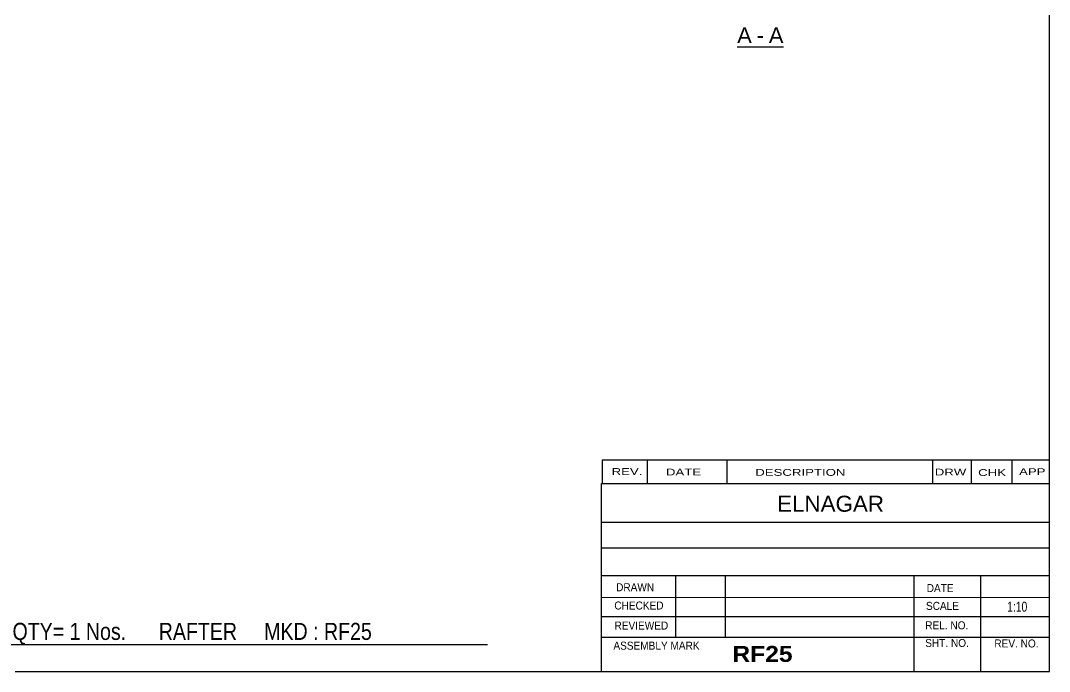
# Model space of a CAD drawing. Header units: millimetres. Extents: x -77 to 325, y -171 to 106.
# Drawn here: x 123.9 to 325.2, y -170.6 to -43.3 of the extents above; entities that cross this region are included whole.
import ezdxf

# ---------------------------------------------------------------- set-up
doc = ezdxf.new("R2010")
doc.units = ezdxf.units.MM
doc.styles.add('Arial', font='ARIAL.TTF', dxfattribs={"height": 0.2})
doc.styles.add('Arial Bold', font='ARIALBD.TTF', dxfattribs={"height": 0.2})
doc.styles.add('Arial Narrow', font='ARIALN.TTF', dxfattribs={"height": 0.2})

# ---------------------------------------------------------------- blocks, each defined once
blk = doc.blocks.new('Unknown-627311343-1210')
at = {"color": 5, "linetype": 'Continuous'}
for p, q in [((325.15, -170.63), (325.15, 106.37)), ((-74.85, -170.63), (325.15, -170.63))]:
    blk.add_line(p, q, dxfattribs=at)
blk = doc.blocks.new('Unknown-627311343-12 - 1577')
at = {"color": 7, "linetype": 'Continuous'}
blk.add_line((264.08, -48.5), (273.11, -48.5), dxfattribs=at)
at = {"color": 0, "linetype": 'Continuous'}
blk.add_wipeout([(266.93, -47.75), (266.93, -44.55), (264.08, -44.55), (264.08, -47.75)], dxfattribs=at)
blk.add_wipeout([(269.31, -47.75), (269.31, -44.55), (267.89, -44.55), (267.89, -47.75)], dxfattribs=at)
at = {"color": 96, "linetype": 'Continuous', "style": 'Arial'}
for s, p in [('A', (264.08, -47.75)), ('-', (267.89, -47.75))]:
    blk.add_text(s, height=3.06, dxfattribs=at).set_placement(p)
at = {"color": 0, "linetype": 'Continuous'}
blk.add_wipeout([(273.11, -47.75), (273.11, -44.55), (270.27, -44.55), (270.27, -47.75)], dxfattribs=at)
at = {"color": 96, "linetype": 'Continuous', "style": 'Arial'}
blk.add_text('A', height=3.06, dxfattribs=at).set_placement((270.27, -47.75))
blk = doc.blocks.new('CBS_CALLOFF-627311343-3813')
at = {"color": 7, "linetype": 'Continuous'}
blk.add_line((99.03, -165.36), (215.26, -165.38), dxfattribs=at)
at = {"color": 3, "linetype": 'Continuous', "style": 'Arial Narrow'}
blk.add_text('QTY= 1 Nos.      RAFTER     MKD : RF25', height=3.3405, dxfattribs=at).set_placement((122.32, -164.47))
blk = doc.blocks.new('CBS_NAME_BLOG-627311343-3814')
at = {"color": 7, "linetype": 'Continuous'}
for p, q in [((237.56, -133.87), (325.08, -133.87)), ((237.56, -170.58), (237.56, -133.88)), ((237.56, -141.41), (325.08, -141.41)), ((237.63, -146.47), (325.15, -146.47)), ((237.56, -151.84), (325.08, -151.84)), ((252.08, -163.94), (252.08, -151.84)), ((261.77, -163.92), (261.77, -151.85)), ((298.68, -170.58), (298.68, -151.85)), ((311.73, -170.58), (311.73, -151.84)), ((237.57, -156.14), (325.15, -156.12)), ((237.56, -159.88), (325.08, -159.88)), ((237.56, -163.93), (325.08, -163.93)), ((237.56, -170.63), (325.15, -170.63))]:
    blk.add_line(p, q, dxfattribs=at)
at = {"color": 3, "linetype": 'Continuous', "style": 'Arial'}
blk.add_text('ELNAGAR', height=3.133, dxfattribs=at).set_placement((271.88, -139.4))
at = {"color": 3, "linetype": 'Continuous'}
for s, height, style, width, p in [('DRAWN', 1.566, 'Arial', 0.9, (240.39, -154.95)), ('DATE', 1.566, 'Arial', 0.9, (301.15, -155.11)), ('CHECKED', 1.566, 'Arial', 0.9, (240.04, -158.52)), ('1:10', 1.957, 'Arial Narrow', 0.9, (316.89, -158.94)), ('SCALE', 1.566, 'Arial', 0.9, (301, -158.59)), ('REVIEWED', 1.566, 'Arial', 0.9, (240.08, -162.44)), ('REL. NO.', 1.566, 'Arial', 0.9, (300.86, -162.39)), ('ASSEMBLY MARK', 1.5663, 'Arial', 0.9, (239.86, -166.37)), ('SHT. NO.', 1.566, 'Arial', 0.9, (300.86, -165.85)), ('REV. NO.', 1.566, 'Arial', 0.9, (314.38, -165.94)), ('RF25', 3.131, 'Arial Bold', 1.1, (263.14, -168.77))]:
    blk.add_text(s, height=height, dxfattribs=dict(at, style=style, width=width)).set_placement(p)
blk = doc.blocks.new('CBS_REVISION-627311343-3815')
at = {"color": 7, "linetype": 'Continuous'}
for p, q in [((237.64, -129.24), (237.64, -133.87)), ((237.64, -129.25), (325.14, -129.25)), ((246.44, -129.25), (246.44, -133.87)), ((262.03, -129.24), (262.03, -133.81)), ((302.29, -129.25), (302.29, -133.87)), ((309.83, -129.24), (309.83, -133.87)), ((317.78, -129.25), (317.78, -133.87)), ((237.64, -133.87), (325.14, -133.87))]:
    blk.add_line(p, q, dxfattribs=at)
at = {"color": 7, "style": 'Arial Narrow', "width": 1.7}
for s, height, p in [('REV.', 1.326, (239.51, -132.2)), ('DATE', 1.326, (250.13, -132.31)), ('DESCRIPTION', 1.3257, (267.61, -132.37)), ('DRW', 1.326, (302.72, -132.31)), ('CHK', 1.326, (311.21, -132.4)), ('APP', 1.326, (319.21, -132.24))]:
    blk.add_text(s, height=height, dxfattribs=at).set_placement(p)

msp = doc.modelspace()

# ---------------------------------------------------------------- block references
for name in ['Unknown-627311343-1210', 'CBS_REVISION-627311343-3815', 'CBS_NAME_BLOG-627311343-3814', 'CBS_CALLOFF-627311343-3813']:
    msp.add_blockref(name, (0, 0))

# ---------------------------------------------------------------- next in the draw order: block references
msp.add_blockref('Unknown-627311343-12 - 1577', (0, 0))

doc.saveas('drawing.dxf')
